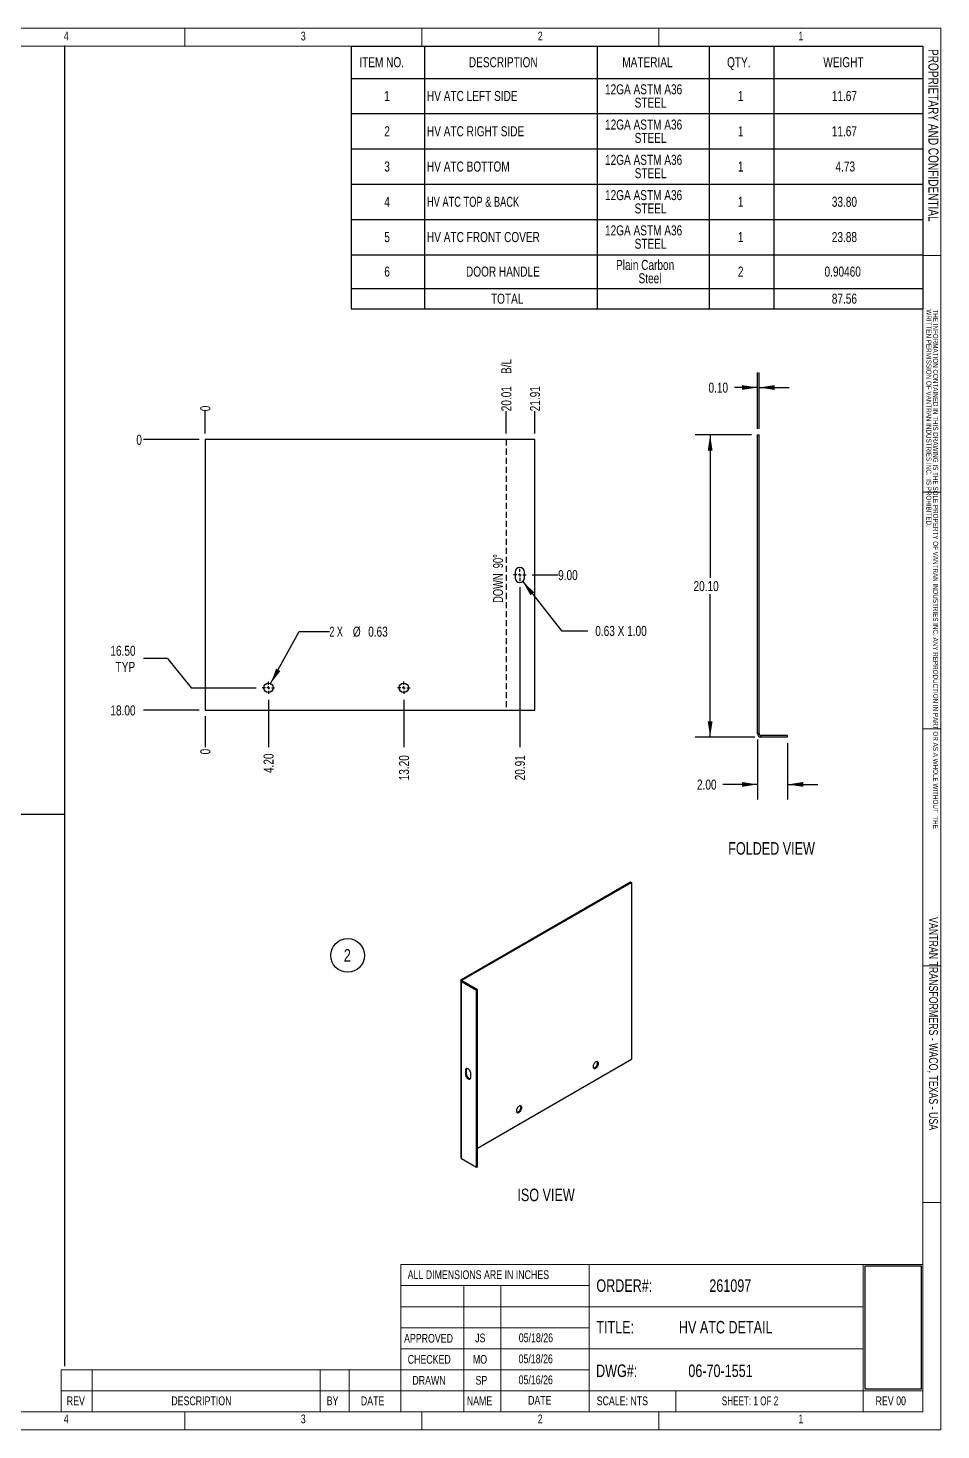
# Model space of a CAD drawing. Header units: inches. Extents: x 0 to 132, y 0 to 93.
# Drawn here: x 71.5 to 132.1, y 0.1 to 93.4 of the extents above; entities that cross this region are included whole.
import ezdxf

# ---------------------------------------------------------------- set-up
doc = ezdxf.new("R2010")
doc.units = ezdxf.units.IN
doc.header["$LTSCALE"] = 8
doc.header["$MEASUREMENT"] = 0
doc.linetypes.add('HIDDEN', pattern=[0.075, 0.05, -0.025])
doc.layers.add('FORMAT', color=7, linetype='Continuous')
doc.styles.add('SLDTEXTSTYLE0', font='TXT', dxfattribs={"width": 0.75})
doc.styles.add('SLDTEXTSTYLE2', font='TXT', dxfattribs={"width": 0.692308})
doc.styles.add('SLDTEXTSTYLE3', font='TXT', dxfattribs={"width": 0.691176})
doc.styles.add('SLDTEXTSTYLE4', font='TXT', dxfattribs={"width": 0.666667})
doc.styles.add('SLDTEXTSTYLE6', font='TXT', dxfattribs={"width": 0.694444})
doc.dimstyles.new('SLDDIMSTYLE10', dxfattribs={"dimtxt": 0.679688, "dimasz": 1.04, "dimexe": 0, "dimexo": 0.0625, "dimgap": 0.169922, "dimtad": 0, "dimtih": 1, "dimtoh": 1, "dimrnd": 1e-09, "dimzin": 4, "dimdsep": 46, "dimtxsty": 'SLDTEXTSTYLE0', "dimblk1": 'NONE', "dimblk2": 'NONE', "dimsah": 1, "dimcen": 0.09, "dimadec": 0, "dimazin": 1, "dimtfac": 1, "dimtofl": 0, "dimtmove": 0, "dimatfit": 3, "dimldrblk": 'NONE', "dimfxl": 0, "dimfrac": 2, "dimtolj": 1, "dimtzin": 12, "dimarcsym": 0})
doc.dimstyles.new('SLDDIMSTYLE11', dxfattribs={"dimtxt": 0.679688, "dimasz": 1.04, "dimexe": 0, "dimexo": 0.0625, "dimgap": 0.169922, "dimtad": 0, "dimtih": 1, "dimtoh": 1, "dimrnd": 1e-09, "dimzin": 12, "dimdsep": 46, "dimtxsty": 'SLDTEXTSTYLE0', "dimblk1": 'NONE', "dimblk2": 'NONE', "dimsah": 1, "dimcen": 0.09, "dimadec": 0, "dimazin": 3, "dimtfac": 1, "dimtofl": 0, "dimtmove": 0, "dimatfit": 3, "dimldrblk": 'NONE', "dimfxl": 0, "dimfrac": 2, "dimtolj": 1, "dimtzin": 12, "dimarcsym": 0})
doc.dimstyles.new('SLDDIMSTYLE12', dxfattribs={"dimtxt": 0.679688, "dimasz": 1.04, "dimexe": 0, "dimexo": 0.0625, "dimgap": 0.169922, "dimtad": 0, "dimtih": 1, "dimtoh": 1, "dimrnd": 1e-09, "dimzin": 12, "dimdsep": 46, "dimtxsty": 'SLDTEXTSTYLE0', "dimblk1": 'NONE', "dimblk2": 'NONE', "dimsah": 1, "dimcen": 0.09, "dimadec": 0, "dimazin": 3, "dimtfac": 1, "dimtofl": 0, "dimtmove": 0, "dimatfit": 3, "dimldrblk": 'NONE', "dimfxl": 0, "dimfrac": 2, "dimtolj": 1, "dimtzin": 12, "dimarcsym": 0})
doc.dimstyles.new('SLDDIMSTYLE13', dxfattribs={"dimtxt": 0.679688, "dimasz": 1.04, "dimexe": 0, "dimexo": 0.0625, "dimgap": 0.169922, "dimtad": 0, "dimtih": 1, "dimtoh": 1, "dimrnd": 1e-09, "dimdsep": 46, "dimtxsty": 'SLDTEXTSTYLE0', "dimsah": 1, "dimcen": 0, "dimadec": 0, "dimazin": 2, "dimtfac": 1, "dimtofl": 0, "dimtmove": 0, "dimatfit": 3, "dimfxl": 0, "dimfrac": 2, "dimtolj": 1, "dimtzin": 12, "dimarcsym": 0})
doc.dimstyles.new('SLDDIMSTYLE5', dxfattribs={"dimtxt": 0.679688, "dimasz": 1.04, "dimexe": 0, "dimexo": 0.0625, "dimgap": 0.169922, "dimtad": 0, "dimtih": 1, "dimtoh": 1, "dimrnd": 1e-09, "dimzin": 4, "dimdsep": 46, "dimtxsty": 'SLDTEXTSTYLE0', "dimsah": 1, "dimcen": 0.09, "dimadec": 0, "dimazin": 1, "dimtfac": 1, "dimtmove": 0, "dimatfit": 0, "dimfxl": 0, "dimfrac": 2, "dimtolj": 1, "dimtzin": 12, "dimarcsym": 0})
doc.dimstyles.new('SLDDIMSTYLE6', dxfattribs={"dimtxt": 0.679688, "dimasz": 1.04, "dimexe": 0, "dimexo": 0.0625, "dimgap": 0.169922, "dimtad": 0, "dimtih": 1, "dimtoh": 1, "dimrnd": 1e-09, "dimzin": 4, "dimdsep": 46, "dimtxsty": 'SLDTEXTSTYLE0', "dimsah": 1, "dimcen": 0.09, "dimadec": 0, "dimazin": 1, "dimtfac": 1, "dimtofl": 0, "dimtmove": 0, "dimatfit": 3, "dimfxl": 0, "dimfrac": 2, "dimtolj": 1, "dimtzin": 12, "dimarcsym": 0})
doc.dimstyles.new('SLDDIMSTYLE7', dxfattribs={"dimtxt": 0.679688, "dimasz": 1.04, "dimexe": 0, "dimexo": 0.0625, "dimgap": 0.169922, "dimtad": 0, "dimtih": 1, "dimtoh": 1, "dimrnd": 1e-09, "dimzin": 0, "dimdsep": 46, "dimtxsty": 'SLDTEXTSTYLE0', "dimsah": 1, "dimcen": 0.09, "dimadec": 0, "dimazin": 0, "dimtfac": 1, "dimtmove": 0, "dimatfit": 0, "dimfxl": 0, "dimfrac": 2, "dimtolj": 1, "dimtzin": 12, "dimarcsym": 0})
doc.dimstyles.new('SLDDIMSTYLE8', dxfattribs={"dimtxt": 0.679688, "dimasz": 1.04, "dimexe": 0, "dimexo": 0.0625, "dimgap": 0.169922, "dimtad": 0, "dimtih": 1, "dimtoh": 1, "dimdec": 0, "dimrnd": 1e-09, "dimdsep": 46, "dimtxsty": 'SLDTEXTSTYLE0', "dimblk1": 'NONE', "dimblk2": 'NONE', "dimsah": 1, "dimcen": 0.09, "dimadec": 0, "dimazin": 2, "dimtfac": 1, "dimtdec": 0, "dimtofl": 0, "dimtmove": 0, "dimatfit": 3, "dimldrblk": 'NONE', "dimfxl": 0, "dimfrac": 2, "dimtolj": 1, "dimtzin": 12, "dimarcsym": 0})
doc.dimstyles.new('SLDDIMSTYLE9', dxfattribs={"dimtxt": 0.679688, "dimasz": 1.04, "dimexe": 0, "dimexo": 0.0625, "dimgap": 0.169922, "dimtad": 0, "dimtih": 1, "dimtoh": 1, "dimrnd": 1e-09, "dimzin": 4, "dimdsep": 46, "dimtxsty": 'SLDTEXTSTYLE0', "dimblk1": 'NONE', "dimblk2": 'NONE', "dimsah": 1, "dimcen": 0.09, "dimadec": 0, "dimazin": 1, "dimtfac": 1, "dimtofl": 0, "dimtmove": 0, "dimatfit": 3, "dimldrblk": 'NONE', "dimfxl": 0, "dimfrac": 2, "dimtolj": 1, "dimtzin": 12, "dimarcsym": 0})
picture_1 = doc.add_image_def('image1.bmp', size_in_pixel=(535, 215))

# ---------------------------------------------------------------- blocks, each defined once
blk = doc.blocks.new('SW_NOTE_0')
at = {"color": 0, "linetype": 'Continuous', "lineweight": 0, "attachment_point": 1, "rotation": 270, "style": 'SLDTEXTSTYLE0'}
for s, insert, char_height in [('WRITTEN PERMISSION OF VANTRAN INDUSTRIES INC.  IS PROHIBITED.', (-0.015, 0), 0.33333), ('THE INFORMATION CONTAINED IN THIS DRAWING IS THE SOLE PROPERTY OF VANTRAN INDUSTRIES INC. ANY REPRODUCTION IN PART OR AS A WHOLE WITHOUT  THE', (0.43, 0), 0.333333)]:
    blk.add_mtext(s, dxfattribs=dict(at, insert=insert, char_height=char_height))
blk = doc.blocks.new('SW_TABLEANNOTATION_0')
at = {"layer": 'FORMAT', "color": 0}
for p, q in [((0, 0), (0, -2.147)), ((0, 0), (4.875, 0)), ((4.875, 0), (4.875, -2.147)), ((4.875, 0), (16.337, 0)), ((16.337, 0), (16.337, -2.147)), ((16.337, 0), (23.782, 0)), ((23.782, 0), (23.782, -2.147)), ((23.782, 0), (28.094, 0)), ((28.094, 0), (28.094, -2.147)), ((28.094, 0), (37.99, 0)), ((37.99, 0), (37.99, -2.147)), ((0, -2.147), (4.875, -2.147)), ((0, -2.147), (0, -4.493)), ((4.875, -2.147), (16.337, -2.147)), ((4.875, -2.147), (4.875, -4.493)), ((16.337, -2.147), (23.782, -2.147)), ((16.337, -2.147), (16.337, -4.493)), ((23.782, -2.147), (28.094, -2.147)), ((23.782, -2.147), (23.782, -4.493)), ((28.094, -2.147), (37.99, -2.147)), ((28.094, -2.147), (28.094, -4.493)), ((37.99, -2.147), (37.99, -4.493)), ((0, -4.493), (0, -6.838)), ((0, -4.493), (4.875, -4.493)), ((4.875, -4.493), (4.875, -6.838)), ((4.875, -4.493), (16.337, -4.493)), ((16.337, -4.493), (16.337, -6.838)), ((16.337, -4.493), (23.782, -4.493)), ((23.782, -4.493), (23.782, -6.838)), ((23.782, -4.493), (28.094, -4.493)), ((28.094, -4.493), (28.094, -6.838)), ((28.094, -4.493), (37.99, -4.493)), ((37.99, -4.493), (37.99, -6.838)), ((0, -6.838), (0, -9.184)), ((0, -6.838), (4.875, -6.838)), ((4.875, -6.838), (4.875, -9.184)), ((4.875, -6.838), (16.337, -6.838)), ((16.337, -6.838), (16.337, -9.184)), ((16.337, -6.838), (23.782, -6.838)), ((23.782, -6.838), (23.782, -9.184)), ((23.782, -6.838), (28.094, -6.838)), ((28.094, -6.838), (28.094, -9.184)), ((28.094, -6.838), (37.99, -6.838)), ((37.99, -6.838), (37.99, -9.184)), ((0, -9.184), (0, -11.53)), ((0, -9.184), (4.875, -9.184)), ((4.875, -9.184), (4.875, -11.53)), ((4.875, -9.184), (16.337, -9.184)), ((16.337, -9.184), (16.337, -11.53)), ((16.337, -9.184), (23.782, -9.184)), ((23.782, -9.184), (23.782, -11.53)), ((23.782, -9.184), (28.094, -9.184)), ((28.094, -9.184), (28.094, -11.53)), ((28.094, -9.184), (37.99, -9.184)), ((37.99, -9.184), (37.99, -11.53)), ((0, -11.53), (0, -13.876)), ((0, -11.53), (4.875, -11.53)), ((4.875, -11.53), (4.875, -13.876)), ((4.875, -11.53), (16.337, -11.53)), ((16.337, -11.53), (16.337, -13.876)), ((16.337, -11.53), (23.782, -11.53)), ((23.782, -11.53), (23.782, -13.876)), ((23.782, -11.53), (28.094, -11.53)), ((28.094, -11.53), (28.094, -13.876)), ((28.094, -11.53), (37.99, -11.53)), ((37.99, -11.53), (37.99, -13.876)), ((0, -13.876), (0, -16.123)), ((0, -13.876), (4.875, -13.876)), ((4.875, -13.876), (4.875, -16.123)), ((4.875, -13.876), (16.337, -13.876)), ((16.337, -13.876), (16.337, -16.123)), ((16.337, -13.876), (23.782, -13.876)), ((23.782, -13.876), (23.782, -16.123)), ((23.782, -13.876), (28.094, -13.876)), ((28.094, -13.876), (28.094, -16.123)), ((28.094, -13.876), (37.99, -13.876)), ((37.99, -13.876), (37.99, -16.123)), ((0, -16.123), (0, -17.481)), ((0, -16.123), (4.875, -16.123)), ((4.875, -16.123), (4.875, -17.481)), ((4.875, -16.123), (16.337, -16.123)), ((16.337, -16.123), (16.337, -17.481)), ((16.337, -16.123), (23.782, -16.123)), ((23.782, -16.123), (23.782, -17.481)), ((23.782, -16.123), (28.094, -16.123)), ((28.094, -16.123), (28.094, -17.481)), ((28.094, -16.123), (37.99, -16.123)), ((37.99, -16.123), (37.99, -17.481)), ((0, -17.481), (4.875, -17.481)), ((4.875, -17.481), (16.337, -17.481)), ((16.337, -17.481), (23.782, -17.481)), ((23.782, -17.481), (28.094, -17.481)), ((28.094, -17.481), (37.99, -17.481))]:
    blk.add_line(p, q, dxfattribs=at)
at = {"layer": 'FORMAT', "color": 0, "attachment_point": 1}
for s, insert, char_height, style in [('ITEM NO.', (0.535, -0.739), 0.6667, 'SLDTEXTSTYLE0'), ('DESCRIPTION', (7.817, -0.739), 0.66667, 'SLDTEXTSTYLE0'), ('MATERIAL', (18.012, -0.739), 0.6667, 'SLDTEXTSTYLE0'), ('QTY.', (24.974, -0.739), 0.6667, 'SLDTEXTSTYLE0'), ('WEIGHT', (31.37, -0.739), 0.6667, 'SLDTEXTSTYLE0'), ('12GA ASTM A36', (16.865, -2.541), 0.66667, 'SLDTEXTSTYLE0'), ('1', (2.195, -2.985), 0.667, 'SLDTEXTSTYLE0'), ('HV ATC LEFT SIDE', (5.032, -2.985), 0.66667, 'SLDTEXTSTYLE0'), ('STEEL', (18.833, -3.43), 0.6667, 'SLDTEXTSTYLE0'), ('1', (25.695, -2.985), 0.667, 'SLDTEXTSTYLE0'), ('11.67', (31.937, -2.985), 0.6667, 'SLDTEXTSTYLE0'), ('2', (2.195, -5.331), 0.667, 'SLDTEXTSTYLE0'), ('HV ATC RIGHT SIDE', (5.032, -5.331), 0.66667, 'SLDTEXTSTYLE0'), ('12GA ASTM A36', (16.865, -4.887), 0.66667, 'SLDTEXTSTYLE0'), ('1', (25.695, -5.331), 0.667, 'SLDTEXTSTYLE0'), ('11.67', (31.937, -5.331), 0.6667, 'SLDTEXTSTYLE0'), ('STEEL', (18.833, -5.775), 0.6667, 'SLDTEXTSTYLE0'), ('12GA ASTM A36', (16.865, -7.233), 0.66667, 'SLDTEXTSTYLE0'), ('3', (2.195, -7.677), 0.667, 'SLDTEXTSTYLE0'), ('HV ATC BOTTOM', (5.032, -7.677), 0.66667, 'SLDTEXTSTYLE0'), ('STEEL', (18.833, -8.121), 0.6667, 'SLDTEXTSTYLE0'), ('1', (25.695, -7.677), 0.667, 'SLDTEXTSTYLE0'), ('4.73', (32.18, -7.677), 0.6667, 'SLDTEXTSTYLE0'), ('4', (2.195, -10.023), 0.667, 'SLDTEXTSTYLE0'), ('HV ATC TOP & BACK', (5.032, -10.023), 0.66667, 'SLDTEXTSTYLE3'), ('12GA ASTM A36', (16.865, -9.579), 0.66667, 'SLDTEXTSTYLE0'), ('1', (25.695, -10.023), 0.667, 'SLDTEXTSTYLE0'), ('33.80', (31.937, -10.023), 0.6667, 'SLDTEXTSTYLE0'), ('STEEL', (18.833, -10.467), 0.6667, 'SLDTEXTSTYLE0'), ('12GA ASTM A36', (16.865, -11.925), 0.66667, 'SLDTEXTSTYLE0'), ('5', (2.195, -12.369), 0.667, 'SLDTEXTSTYLE0'), ('HV ATC FRONT COVER', (5.032, -12.369), 0.66667, 'SLDTEXTSTYLE0'), ('STEEL', (18.833, -12.813), 0.6667, 'SLDTEXTSTYLE0'), ('1', (25.695, -12.369), 0.667, 'SLDTEXTSTYLE0'), ('23.88', (31.937, -12.369), 0.6667, 'SLDTEXTSTYLE0'), ('6', (2.195, -14.665), 0.667, 'SLDTEXTSTYLE0'), ('DOOR HANDLE', (7.626, -14.665), 0.66667, 'SLDTEXTSTYLE0'), ('Plain Carbon', (17.596, -14.221), 0.66667, 'SLDTEXTSTYLE0'), ('2', (25.695, -14.665), 0.667, 'SLDTEXTSTYLE0'), ('0.90460', (31.452, -14.665), 0.6667, 'SLDTEXTSTYLE0'), ('Steel', (19.093, -15.11), 0.6667, 'SLDTEXTSTYLE0'), ('TOTAL', (9.285, -16.468), 0.6667, 'SLDTEXTSTYLE0'), ('87.56', (31.937, -16.468), 0.6667, 'SLDTEXTSTYLE0')]:
    blk.add_mtext(s, dxfattribs=dict(at, insert=insert, char_height=char_height, style=style))
blk = doc.blocks.new('Drawing View9')
at = {"color": 7, "linetype": 'Continuous', "lineweight": 25}
for p, q in [((0.054, 0.075), (11.294, 6.564)), ((0.113, 0.041), (11.353, 6.53)), ((11.294, 6.564), (11.353, 6.53)), ((11.353, 6.53), (11.353, -5.228)), ((0, 0), (0, -11.758)), ((0.113, 0.041), (0.054, 0.075)), ((0.113, -0.041), (0.113, 0.041)), ((0.113, -0.041), (0.054, -0.075)), ((1.055, -0.653), (0.054, -0.075)), ((0.054, -11.833), (0.054, -0.075)), ((1.114, -0.619), (0.113, -0.041)), ((1.055, -0.653), (1.114, -0.619)), ((1.055, -12.411), (1.055, -0.653)), ((1.114, -12.377), (1.114, -0.619)), ((1.114, -11.139), (11.353, -5.228)), ((0.372, -5.947), (0.313, -5.981)), ((0.313, -5.981), (0.313, -6.226)), ((0.372, -6.192), (0.313, -6.226)), ((0.372, -5.947), (0.372, -6.192)), ((0.666, -6.43), (0.666, -6.185)), ((0.054, -11.833), (1.055, -12.411)), ((1.055, -12.411), (1.114, -12.377))]:
    blk.add_line(p, q, dxfattribs=at)
at = {"color": 7, "linetype": 'Continuous', "lineweight": 25, "flags": 128}
for points in [[(9.152, -5.52), (9.148, -5.478), (9.135, -5.443), (9.116, -5.417), (9.089, -5.4), (9.058, -5.393), (9.022, -5.398), (8.984, -5.412), (8.946, -5.437), (8.909, -5.47), (8.876, -5.51), (8.847, -5.555), (8.823, -5.604), (8.807, -5.653), (8.799, -5.701), (8.799, -5.745), (8.807, -5.784), (8.823, -5.814), (8.847, -5.836), (8.876, -5.848), (8.909, -5.849), (8.946, -5.84), (8.984, -5.82), (9.022, -5.791), (9.058, -5.754), (9.089, -5.711), (9.116, -5.664), (9.135, -5.615), (9.148, -5.566), (9.152, -5.52)], [(8.824, -5.815), (8.833, -5.816), (8.868, -5.811), (8.906, -5.797), (8.944, -5.772), (8.981, -5.739), (9.015, -5.699), (9.044, -5.654), (9.067, -5.605), (9.083, -5.556), (9.091, -5.508), (9.091, -5.464), (9.083, -5.426), (9.067, -5.395), (9.067, -5.394)], [(0.666, -6.185), (0.662, -6.137), (0.649, -6.087), (0.628, -6.036), (0.6, -5.987), (0.566, -5.944), (0.529, -5.907), (0.49, -5.879), (0.45, -5.861), (0.413, -5.855), (0.379, -5.86), (0.351, -5.876), (0.33, -5.903), (0.317, -5.938), (0.313, -5.981)], [(0.313, -6.226), (0.317, -6.274), (0.33, -6.325), (0.351, -6.376), (0.379, -6.424), (0.413, -6.468), (0.45, -6.504), (0.49, -6.532), (0.529, -6.55), (0.566, -6.556), (0.6, -6.551), (0.628, -6.535), (0.649, -6.509), (0.662, -6.473), (0.666, -6.43)], [(0.372, -6.192), (0.376, -6.24), (0.39, -6.291), (0.411, -6.341), (0.439, -6.39), (0.472, -6.434), (0.509, -6.47), (0.549, -6.498), (0.588, -6.516), (0.625, -6.522), (0.641, -6.521)], [(4.06, -8.459), (4.056, -8.417), (4.044, -8.382), (4.024, -8.356), (3.998, -8.339), (3.967, -8.333), (3.931, -8.337), (3.893, -8.351), (3.855, -8.376), (3.818, -8.409), (3.785, -8.449), (3.755, -8.494), (3.732, -8.543), (3.716, -8.592), (3.708, -8.64), (3.708, -8.684), (3.716, -8.723), (3.732, -8.753), (3.755, -8.775), (3.785, -8.787), (3.818, -8.788), (3.855, -8.779), (3.893, -8.759), (3.931, -8.73), (3.967, -8.693), (3.998, -8.65), (4.024, -8.603), (4.044, -8.554), (4.056, -8.505), (4.06, -8.459)], [(3.733, -8.754), (3.742, -8.755), (3.777, -8.751), (3.815, -8.736), (3.853, -8.711), (3.89, -8.678), (3.924, -8.638), (3.953, -8.593), (3.976, -8.544), (3.992, -8.495), (4, -8.447), (4, -8.403), (3.992, -8.365), (3.976, -8.334), (3.976, -8.333)]]:
    blk.add_lwpolyline(points, dxfattribs=at)
at = {"color": 7, "linetype": 'Continuous', "lineweight": 25}
for centre, radius, start, end in [((0.082, 0), 0.0802, 110.78342, 249.21658), ((0.128, 0), 0.0437, 110.78342, 249.21658), ((0.517, -5.939), 0.146, 145.22622, 183.24772), ((0.092, -11.749), 0.0924, 185.6948, 245.62534)]:
    blk.add_arc(centre, radius, start, end, dxfattribs=at)
blk = doc.blocks.new('SW_NOTE_0_7')
at = {"layer": 'FORMAT', "color": 0}
blk.add_circle((0.303, 0.648), 1.12, dxfattribs=at)
at = {"layer": 'FORMAT', "color": 0, "insert": (0.286, 1.074), "char_height": 0.833, "attachment_point": 2, "style": 'SLDTEXTSTYLE0'}
blk.add_mtext('2', dxfattribs=at)
blk = doc.blocks.new('Drawing View10')
at = {"color": 7, "linetype": 'Continuous', "lineweight": 25}
for p, q in [((0, 0), (0.1046, 0)), ((0, -19.8704), (0, 0)), ((0.1046, -19.8704), (0.1046, 0)), ((0.1046, -19.8704), (0, -19.8704)), ((0.2296, -19.9954), (0.2296, -20.1)), ((2, -19.9954), (0.2296, -19.9954)), ((2, -20.1), (0.2296, -20.1)), ((2, -20.1), (2, -19.9954))]:
    blk.add_line(p, q, dxfattribs=at)
for radius in [0.2296, 0.125]:
    blk.add_arc((0.2296, -19.8704), radius, 180, 270, dxfattribs=at)
blk = doc.blocks.new('_D_23')
at = {"layer": 'FORMAT'}
for p, q in [((119.945, 46.064), (119.945, 42.085)), ((121.945, 45.835), (121.945, 42.085)), ((119.945, 43.085), (117.644, 43.085)), ((121.945, 43.085), (123.945, 43.085))]:
    blk.add_line(p, q, dxfattribs=at)
for points in [[(119.945, 43.085), (118.905, 43.245), (118.905, 42.925)], [(121.945, 43.085), (122.985, 42.925), (122.985, 43.245)]]:
    blk.add_solid(points, dxfattribs=at)
at = {"layer": 'FORMAT', "insert": (115.92, 43.408), "char_height": 0.6667, "attachment_point": 1, "style": 'SLDTEXTSTYLE0'}
blk.add_mtext('2.00', dxfattribs=at)
blk = doc.blocks.new('_D_24')
at = {"layer": 'FORMAT'}
for p, q in [((119.545, 66.335), (115.795, 66.335)), ((116.795, 66.335), (116.795, 56.821)), ((116.795, 46.235), (116.795, 55.748)), ((119.774, 46.235), (115.795, 46.235))]:
    blk.add_line(p, q, dxfattribs=at)
for points in [[(116.795, 66.335), (116.635, 65.295), (116.955, 65.295)], [(116.795, 46.235), (116.955, 47.275), (116.635, 47.275)]]:
    blk.add_solid(points, dxfattribs=at)
at = {"layer": 'FORMAT', "insert": (115.69, 56.608), "char_height": 0.6667, "attachment_point": 1, "style": 'SLDTEXTSTYLE0'}
blk.add_mtext('20.10', dxfattribs=at)
blk = doc.blocks.new('_D_25')
at = {"layer": 'FORMAT'}
for p, q in [((119.945, 66.735), (119.945, 70.484)), ((120.049, 66.735), (120.049, 70.484)), ((119.945, 69.484), (118.409, 69.484)), ((120.049, 69.484), (122.049, 69.484))]:
    blk.add_line(p, q, dxfattribs=at)
for points in [[(119.945, 69.484), (118.905, 69.644), (118.905, 69.324)], [(120.049, 69.484), (121.089, 69.324), (121.089, 69.644)]]:
    blk.add_solid(points, dxfattribs=at)
at = {"layer": 'FORMAT', "insert": (116.685, 69.807), "char_height": 0.6667, "attachment_point": 1, "style": 'SLDTEXTSTYLE0'}
blk.add_mtext('0.10', dxfattribs=at)
blk = doc.blocks.new('Drawing View11')
at = {"color": 7, "linetype": 'Continuous', "lineweight": 25}
for p, q in [((-4.5171, 16.5), (-4.5171, -1.5)), ((17.3954, 16.5), (-4.5171, 16.5)), ((17.3954, -1.5), (17.3954, 16.5)), ((16.0829, 7.6875), (16.0829, 7.3125)), ((16.7079, 7.3125), (16.7079, 7.6875)), ((-4.5171, -1.5), (17.3954, -1.5))]:
    blk.add_line(p, q, dxfattribs=at)
for centre in [(-0.3125, 0), (8.6875, 0)]:
    blk.add_circle(centre, 0.3125, dxfattribs=at)
for centre, start, end in [((16.3954, 7.6875), 0, 180), ((16.3954, 7.3125), 180, 0)]:
    blk.add_arc(centre, 0.3125, start, end, dxfattribs=at)
blk = doc.blocks.new('_D_26')
at = {"layer": 'FORMAT'}
blk.add_line((82.832, 66.018), (79.145, 66.018), dxfattribs=at)
at = {"layer": 'FORMAT', "insert": (78.66, 66.34), "char_height": 0.667, "attachment_point": 1, "style": 'SLDTEXTSTYLE0'}
blk.add_mtext('0', dxfattribs=at)
blk = doc.blocks.new('_None')
blk = doc.blocks.new('_D_27')
at = {"layer": 'FORMAT'}
blk.add_line((104.957, 57.018), (106.694, 57.018), dxfattribs=at)
at = {"layer": 'FORMAT', "insert": (106.694, 57.34), "char_height": 0.6667, "attachment_point": 1, "style": 'SLDTEXTSTYLE0'}
blk.add_mtext('9.00', dxfattribs=at)
blk = doc.blocks.new('_D_28')
at = {"layer": 'FORMAT'}
for p, q in [((80.72, 51.45), (79.145, 51.45)), ((80.72, 51.45), (82.295, 49.518)), ((82.295, 49.518), (86.624, 49.518))]:
    blk.add_line(p, q, dxfattribs=at)
at = {"layer": 'FORMAT', "char_height": 0.6667, "attachment_point": 1, "style": 'SLDTEXTSTYLE0'}
for s, insert in [('16.50', (76.935, 52.309)), ('TYP', (77.28, 51.236))]:
    blk.add_mtext(s, dxfattribs=dict(at, insert=insert))
blk = doc.blocks.new('_D_29')
at = {"layer": 'FORMAT'}
blk.add_line((82.832, 48.018), (79.145, 48.018), dxfattribs=at)
at = {"layer": 'FORMAT', "insert": (76.935, 48.34), "char_height": 0.6667, "attachment_point": 1, "style": 'SLDTEXTSTYLE0'}
blk.add_mtext('18.00', dxfattribs=at)
blk = doc.blocks.new('_D_30')
at = {"layer": 'FORMAT'}
blk.add_line((83.232, 66.418), (83.232, 67.905), dxfattribs=at)
at = {"layer": 'FORMAT', "insert": (82.909, 67.905), "char_height": 0.667, "attachment_point": 1, "rotation": 90, "style": 'SLDTEXTSTYLE0'}
blk.add_mtext('0', dxfattribs=at)
blk = doc.blocks.new('_D_31')
at = {"layer": 'FORMAT'}
blk.add_line((103.238, 66.418), (103.238, 67.905), dxfattribs=at)
at = {"layer": 'FORMAT', "char_height": 0.6667, "attachment_point": 1, "rotation": 90, "style": 'SLDTEXTSTYLE0'}
for s, insert in [('B/L', (102.915, 70.386)), ('20.01', (102.915, 67.905))]:
    blk.add_mtext(s, dxfattribs=dict(at, insert=insert))
blk = doc.blocks.new('_D_32')
at = {"layer": 'FORMAT'}
blk.add_line((105.144, 66.418), (105.144, 67.905), dxfattribs=at)
at = {"layer": 'FORMAT', "insert": (104.821, 67.905), "char_height": 0.6667, "attachment_point": 1, "rotation": 90, "style": 'SLDTEXTSTYLE0'}
blk.add_mtext('21.91', dxfattribs=at)
blk = doc.blocks.new('_D_33')
at = {"layer": 'FORMAT'}
blk.add_line((83.232, 47.618), (83.232, 45.567), dxfattribs=at)
at = {"layer": 'FORMAT', "insert": (82.909, 45.082), "char_height": 0.667, "attachment_point": 1, "rotation": 90, "style": 'SLDTEXTSTYLE0'}
blk.add_mtext('0', dxfattribs=at)
blk = doc.blocks.new('_D_34')
at = {"layer": 'FORMAT'}
blk.add_line((87.436, 48.705), (87.436, 45.567), dxfattribs=at)
at = {"layer": 'FORMAT', "insert": (87.114, 43.842), "char_height": 0.6667, "attachment_point": 1, "rotation": 90, "style": 'SLDTEXTSTYLE0'}
blk.add_mtext('4.20', dxfattribs=at)
blk = doc.blocks.new('_D_35')
at = {"layer": 'FORMAT'}
blk.add_line((96.436, 48.705), (96.436, 45.567), dxfattribs=at)
at = {"layer": 'FORMAT', "insert": (96.114, 43.357), "char_height": 0.6667, "attachment_point": 1, "rotation": 90, "style": 'SLDTEXTSTYLE0'}
blk.add_mtext('13.20', dxfattribs=at)
blk = doc.blocks.new('_D_36')
at = {"layer": 'FORMAT'}
blk.add_line((104.144, 56.205), (104.144, 45.567), dxfattribs=at)
at = {"layer": 'FORMAT', "insert": (103.821, 43.357), "char_height": 0.6667, "attachment_point": 1, "rotation": 90, "style": 'SLDTEXTSTYLE0'}
blk.add_mtext('20.91', dxfattribs=at)
blk = doc.blocks.new('SW_RADIAL_DIMENSION_1')
at = {"layer": 'FORMAT', "color": 0}
for p, q in [((-4.824, 3.815), (-2.25, 0.536)), ((-2.25, 0.536), (-0.5, 0.536))]:
    blk.add_line(p, q, dxfattribs=at)
blk.add_solid([(-4.824, 3.815), (-4.308, 2.899), (-4.056, 3.096)], dxfattribs=at)
at = {"layer": 'FORMAT', "color": 0, "insert": (0, 0.859), "char_height": 0.66667, "attachment_point": 1, "style": 'SLDTEXTSTYLE0'}
blk.add_mtext('0.63 X 1.00', dxfattribs=at)
blk = doc.blocks.new('_D_37')
at = {"layer": 'FORMAT'}
for p, q in [((87.587, 49.791), (89.492, 53.256)), ((89.492, 53.256), (91.492, 53.256))]:
    blk.add_line(p, q, dxfattribs=at)
blk.add_solid([(87.587, 49.791), (88.228, 50.626), (87.948, 50.78)], dxfattribs=at)
at = {"layer": 'FORMAT', "char_height": 0.6667, "attachment_point": 1}
for s, insert, style in [('2 X', (91.492, 53.579), 'SLDTEXTSTYLE4'), ('%%c', (93.049, 53.579), 'SLDTEXTSTYLE0'), ('0.63', (94.068, 53.579), 'SLDTEXTSTYLE0')]:
    blk.add_mtext(s, dxfattribs=dict(at, insert=insert, style=style))
blk = doc.blocks.new('SW_CENTERMARKSYMBOL_3')
at = {"layer": 'FORMAT', "color": 0, "linetype": 'Continuous'}
for p, q in [((-0.2, 0), (-0.4125, 0)), ((0, 0), (-0.1, 0)), ((0, 0.2), (0, 0.4125)), ((0, 0), (0, 0.1)), ((0, 0), (0, -0.1)), ((0, 0), (0.1, 0)), ((0.2, 0), (0.4125, 0)), ((0, -0.2), (0, -0.4125))]:
    blk.add_line(p, q, dxfattribs=at)
blk = doc.blocks.new('SW_CENTERMARKSYMBOL_4')
at = {"layer": 'FORMAT', "color": 0, "linetype": 'Continuous'}
for p, q in [((-0.2, 0), (-0.4125, 0)), ((0, 0), (-0.1, 0)), ((0, 0.2), (0, 0.4125)), ((0, 0), (0, 0.1)), ((0, 0), (0, -0.1)), ((0, 0), (0.1, 0)), ((0.2, 0), (0.4125, 0)), ((0, -0.2), (0, -0.4125))]:
    blk.add_line(p, q, dxfattribs=at)
blk = doc.blocks.new('SW_CENTERMARKSYMBOL_5')
at = {"layer": 'FORMAT', "color": 0, "linetype": 'Continuous'}
for p, q in [((-0.2, 0), (-0.4125, 0)), ((0, 0), (-0.1, 0)), ((0, 0.2), (0, 0.4125)), ((0, 0), (0, 0.1)), ((0, 0), (0, -0.1)), ((0, 0), (0.1, 0)), ((0.2, 0), (0.4125, 0)), ((0, -0.2), (0, -0.4125))]:
    blk.add_line(p, q, dxfattribs=at)

msp = doc.modelspace()

# ---------------------------------------------------------------- linework, layer by layer
at = {"color": 7, "linetype": 'Continuous', "lineweight": 18}
for p, q in [((0.1496, 93.3937), (132.1339, 93.3937)), ((81.8898, 92.1937), (81.8898, 93.3937)), ((97.6378, 92.1937), (97.6378, 93.3937)), ((113.3858, 92.1937), (113.3858, 93.3937)), ((132.1339, 93.3937), (132.1339, 0.1496)), ((1.3496, 92.1937), (130.9339, 92.1937)), ((130.9339, 92.1937), (130.9339, 1.3496)), ((130.9339, 78.2677), (132.1339, 78.2677)), ((130.9339, 62.5197), (132.1339, 62.5197)), ((131.8942, 46.7717), (130.9335, 46.7717)), ((130.9339, 46.7717), (132.1339, 46.7717)), ((131.1339, 46.7717), (132.0139, 46.7717)), ((130.9339, 31.0236), (132.1339, 31.0236)), ((130.9339, 15.2756), (132.1339, 15.2756)), ((130.9339, 11.1481), (96.231, 11.1481)), ((96.231, 1.3481), (96.231, 11.1481)), ((108.7445, 11.1481), (108.7445, 1.3481)), ((126.9732, 11.1481), (126.9732, 1.3481)), ((108.7445, 9.7481), (96.231, 9.7481)), ((100.4243, 1.3481), (100.4243, 9.7481)), ((102.8885, 1.3481), (102.8885, 9.7481)), ((126.9732, 8.3481), (96.231, 8.3481)), ((108.7445, 6.9481), (96.231, 6.9481)), ((126.9732, 5.5481), (96.231, 5.5481)), ((108.7445, 4.1481), (73.6745, 4.1481)), ((73.6745, 1.3481), (73.6745, 4.1481)), ((75.7267, 1.3481), (75.7267, 4.1481)), ((90.8857, 1.3481), (90.8857, 4.1481)), ((92.8035, 1.3481), (92.8035, 4.1481)), ((130.9339, 2.7481), (73.6745, 2.7481)), ((114.5253, 2.7481), (114.5253, 1.3481)), ((130.9339, 1.3496), (1.3496, 1.3496)), ((81.8898, 1.3496), (81.8898, 0.1496)), ((97.6378, 1.3496), (97.6378, 0.1496)), ((113.3858, 1.3496), (113.3858, 0.1496)), ((132.1339, 0.1496), (0.1496, 0.1496))]:
    msp.add_line(p, q, dxfattribs=at)
at = {"color": 7, "linetype": 'HIDDEN'}
msp.add_line((103.2381, 66.0175), (103.2381, 48.0175), dxfattribs=at)
at = {"layer": 'FORMAT'}
for p, q in [((73.8757, 92.2329), (73.8757, 4.4)), ((1.4356, 41.1016), (73.8757, 41.1016))]:
    msp.add_line(p, q, dxfattribs=at)

# ---------------------------------------------------------------- block references
at = {"color": 7, "linetype": 'Continuous', "lineweight": 0}
msp.add_blockref('SW_NOTE_0', (131.5171, 74.6799), dxfattribs=at)
at = {"color": 7, "linetype": 'Continuous', "lineweight": 25}
for name, p in [('Drawing View10', (119.9446, 66.3348)), ('Drawing View11', (87.749, 49.5175)), ('Drawing View9', (100.2179, 30.0399))]:
    msp.add_blockref(name, p, dxfattribs=at)
at = {"layer": 'FORMAT'}
for name, p in [('SW_TABLEANNOTATION_0', (92.944, 92.1937)), ('SW_RADIAL_DIMENSION_1', (109.1613, 52.7688)), ('SW_NOTE_0_7', (92.3975, 31.0623))]:
    msp.add_blockref(name, p, dxfattribs=at)
at = {"layer": 'FORMAT', "linetype": 'Continuous'}
for name, p in [('SW_CENTERMARKSYMBOL_5', (104.1444, 57.0175)), ('SW_CENTERMARKSYMBOL_3', (87.4365, 49.5175)), ('SW_CENTERMARKSYMBOL_4', (96.4365, 49.5175))]:
    msp.add_blockref(name, p, dxfattribs=at)

# ---------------------------------------------------------------- texts
at = {"color": 7, "linetype": 'Continuous', "lineweight": 0}
for s, insert, char_height, attachment_point, style in [('4', (74.004, 93.152), 0.5833, 2, 'SLDTEXTSTYLE0'), ('3', (89.752, 93.152), 0.5833, 2, 'SLDTEXTSTYLE0'), ('2', (105.5001, 93.152), 0.5833, 2, 'SLDTEXTSTYLE0'), ('1', (122.8229, 93.152), 0.5833, 2, 'SLDTEXTSTYLE0'), ('ORDER#:', (109.2334, 10.1684), 0.83333, 1, 'SLDTEXTSTYLE0'), ('261097', (116.7409, 10.1684), 0.83333, 1, 'SLDTEXTSTYLE0'), ('TITLE:', (109.2334, 7.4024), 0.83333, 1, 'SLDTEXTSTYLE0'), ('HV ATC DETAIL', (114.7193, 7.4024), 0.833333, 1, 'SLDTEXTSTYLE0'), ('CHECKED', (96.6972, 5.1382), 0.58333, 1, 'SLDTEXTSTYLE0'), ('MO', (101.0281, 5.1382), 0.58333, 1, 'SLDTEXTSTYLE0'), ('05/18/26', (104.0644, 5.1721), 0.58333, 1, 'SLDTEXTSTYLE0'), ('DRAWN', (97.0062, 3.7434), 0.58333, 1, 'SLDTEXTSTYLE0'), ('SP', (101.203, 3.7434), 0.58333, 1, 'SLDTEXTSTYLE0'), ('05/16/26', (104.0644, 3.7772), 0.58333, 1, 'SLDTEXTSTYLE0'), ('DWG#:', (109.2131, 4.5024), 0.83333, 1, 'SLDTEXTSTYLE0'), ('06-70-1551', (115.3466, 4.5024), 0.83333, 1, 'SLDTEXTSTYLE0'), ('REV', (74.0352, 2.3787), 0.58333, 1, 'SLDTEXTSTYLE0'), ('DESCRIPTION', (80.9839, 2.3787), 0.583333, 1, 'SLDTEXTSTYLE0'), ('BY', (91.3115, 2.3787), 0.58333, 1, 'SLDTEXTSTYLE0'), ('DATE', (93.583, 2.3787), 0.58333, 1, 'SLDTEXTSTYLE0'), ('NAME', (100.6229, 2.3787), 0.58333, 1, 'SLDTEXTSTYLE0'), ('DATE', (104.6931, 2.4125), 0.58333, 1, 'SLDTEXTSTYLE0'), ('SCALE: NTS', (109.2546, 2.3787), 0.58333, 1, 'SLDTEXTSTYLE0'), ('SHEET: 1 OF 2', (117.5712, 2.3787), 0.583333, 1, 'SLDTEXTSTYLE2'), ('REV 00', (127.7921, 2.3787), 0.58333, 1, 'SLDTEXTSTYLE0'), ('4', (74.004, 1.1741), 0.5833, 2, 'SLDTEXTSTYLE0'), ('3', (89.752, 1.1741), 0.5833, 2, 'SLDTEXTSTYLE0'), ('2', (105.5001, 1.1741), 0.5833, 2, 'SLDTEXTSTYLE0'), ('1', (122.8229, 1.1741), 0.5833, 2, 'SLDTEXTSTYLE0')]:
    msp.add_mtext(s, dxfattribs=dict(at, insert=insert, char_height=char_height, attachment_point=attachment_point, style=style))
for s, insert, char_height, attachment_point, rotation, style in [('PROPRIETARY AND CONFIDENTIAL', (131.9705, 91.9984), 0.666667, 1, 270, 'SLDTEXTSTYLE0'), ('DOWN  90°', (102.3645, 56.781), 0.66667, 2, 90, 'SLDTEXTSTYLE6'), ('VANTRAN TRANSFORMERS - WACO, TEXAS - USA', (131.9307, 27.1754), 0.583333, 2, 270, 'SLDTEXTSTYLE0')]:
    msp.add_mtext(s, dxfattribs=dict(at, insert=insert, char_height=char_height, attachment_point=attachment_point, rotation=rotation, style=style))
at = {"layer": 'FORMAT', "attachment_point": 1, "style": 'SLDTEXTSTYLE0'}
for s, insert, char_height in [('FOLDED VIEW', (117.9987, 39.2456), 0.833333), ('ISO VIEW', (103.9872, 16.2005), 0.83333), ('ALL DIMENSIONS ARE IN INCHES', (96.6934, 10.7698), 0.583333), ('APPROVED', (96.4529, 6.5382), 0.58333), ('JS', (101.1789, 6.5615), 0.58333), ('05/18/26', (104.0773, 6.5721), 0.58333)]:
    msp.add_mtext(s, dxfattribs=dict(at, insert=insert, char_height=char_height))

# ---------------------------------------------------------------- dimensions: what is measured, and where the dimension line sits
at = {"layer": 'FORMAT'}
for feature_location, offset, dtype, text, dimstyle, picture, middle in [((103.2381, 66.0175), (0, 1.8876), 1, '<> B/L', 'SLDDIMSTYLE11', '_D_31', (103.2381, 69.8014)), ((87.024, 49.5175), (-7.8787, 1.932), 0, '<>\\PTYP', 'SLDDIMSTYLE10', '_D_28', (78.0404, 51.4496))]:
    dim = msp.add_ordinate_dim(feature_location=feature_location, offset=offset, dtype=dtype, origin=(83.2319, 66.0175), text=text, dimstyle=dimstyle, dxfattribs=at)
    dim.commit()
    dim.dimension.update_dxf_attribs({"geometry": picture, "text_midpoint": middle})
for feature_location, offset, dtype, origin, dimstyle, picture, middle in [((105.1444, 66.0175), (0, 1.8876), 1, (83.2319, 66.0175), 'SLDDIMSTYLE12', '_D_32', (105.1444, 69.0101)), ((83.2318604198, 66.0175323805), (0, 1.887583881), 1, (83.2318604198, 66.0175323805), 'SLDDIMSTYLE8', '_D_30', (83.2318604198, 68.1477088524)), ((83.2318604198, 66.0175323805), (-4.0865546993, 0), 0, (83.2318604198, 66.0175323805), 'SLDDIMSTYLE8', '_D_26', (78.9027131296, 66.0175323805)), ((83.2319, 48.0175), (-4.0866, 0), 0, (83.2319, 66.0175), 'SLDDIMSTYLE9', '_D_29', (78.0404, 48.0175)), ((104.5569, 57.0175), (2.137, 0), 0, (83.2319, 66.0175), 'SLDDIMSTYLE9', '_D_27', (107.5562, 57.0175)), ((104.1444, 56.605), (0, -11.0379), 1, (83.2319, 48.0175), 'SLDDIMSTYLE12', '_D_36', (104.1444, 44.4622)), ((87.4365, 49.105), (0, -3.5379), 1, (83.2319, 48.0175), 'SLDDIMSTYLE9', '_D_34', (87.4365, 44.7048)), ((96.4365, 49.105), (0, -3.5379), 1, (83.2319, 48.0175), 'SLDDIMSTYLE9', '_D_35', (96.4365, 44.4622)), ((83.2318604198, 48.0175323805), (0, -2.4504141214), 1, (83.2318604198, 48.0175323805), 'SLDDIMSTYLE8', '_D_33', (83.2318604198, 45.3245256682))]:
    dim = msp.add_ordinate_dim(feature_location=feature_location, offset=offset, dtype=dtype, origin=origin, dimstyle=dimstyle, dxfattribs=at)
    dim.commit()
    dim.dimension.update_dxf_attribs({"geometry": picture, "text_midpoint": middle})
for base, p1, p2, dimstyle, picture, middle in [((120.0492, 69.4844), (119.9446, 66.3348), (120.0492, 66.3348), 'SLDDIMSTYLE7', '_D_25', (117.5471, 69.4844)), ((121.9446, 43.0852), (119.9446, 46.4644), (121.9446, 46.2348), 'SLDDIMSTYLE5', '_D_23', (116.7821, 43.0852))]:
    dim = msp.add_linear_dim(base=base, p1=p1, p2=p2, dimstyle=dimstyle, dxfattribs=at)
    dim.commit()
    dim.dimension.update_dxf_attribs({"geometry": picture, "text_midpoint": middle, "dimtype": 160})
dim = msp.add_linear_dim(base=(116.795, 66.3348), p1=(120.1742, 46.2348), p2=(119.9446, 66.3348), angle=90, dimstyle='SLDDIMSTYLE6', dxfattribs=at)
dim.commit()
dim.dimension.update_dxf_attribs({"geometry": '_D_24', "text_midpoint": (116.795, 56.2848), "dimtype": 160})
dim = msp.add_diameter_dim_2p(p1=(87.2859, 49.2437), p2=(87.587, 49.7914), text='2 X <>', dimstyle='SLDDIMSTYLE13', dxfattribs=at)
dim.commit()
dim.dimension.update_dxf_attribs({"geometry": '_D_37', "text_midpoint": (93.6421, 53.2562), "dimtype": 163})

# ---------------------------------------------------------------- pictures from other files: only their frames are drawn
image = msp.add_image(picture_1, insert=(127.0921, 11.0625), size_in_units=(8.199, 3.7268), rotation=-90)
image.dxf.flags = 7

doc.saveas('drawing.dxf')
